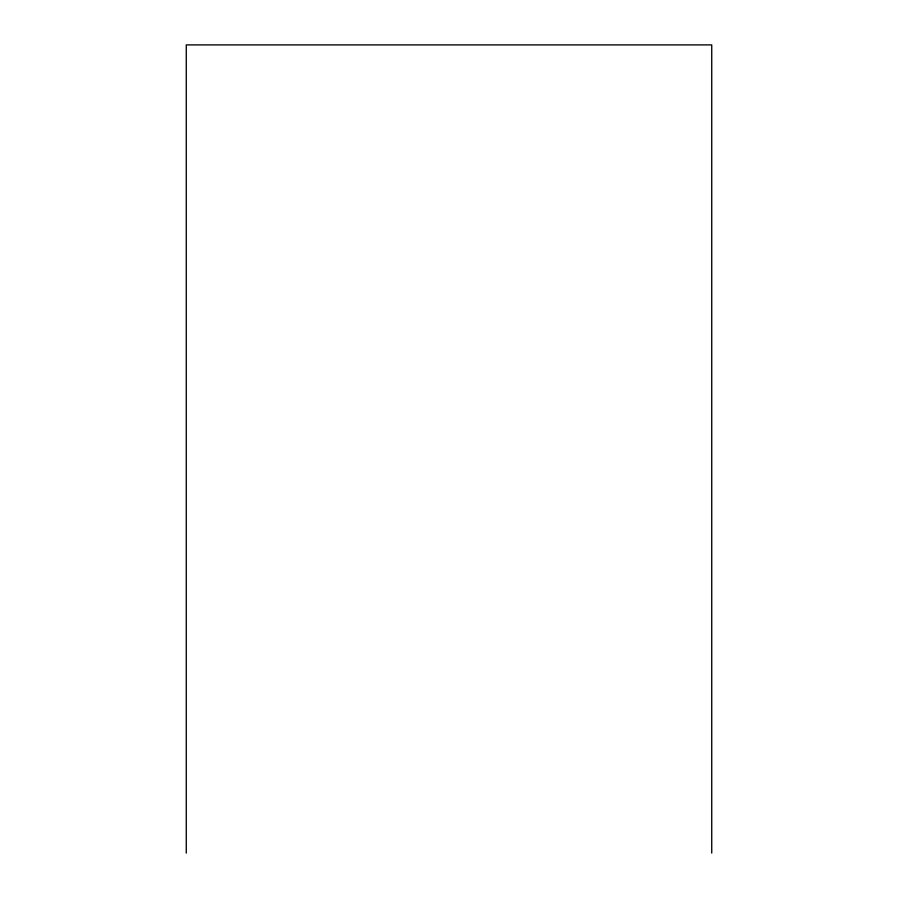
<?xml version="1.0" encoding="UTF-8"?>
<svg xmlns="http://www.w3.org/2000/svg" width="898" height="898" viewBox="0 0 898 898"><rect width="100%" height="100%" fill="white"/><g stroke="black" fill="none" stroke-linecap="round" stroke-linejoin="round"><path stroke-width="1.35" d="M711.732 853.1L711.732 44.9L186.268 44.9L186.268 853.1"/></g></svg>
